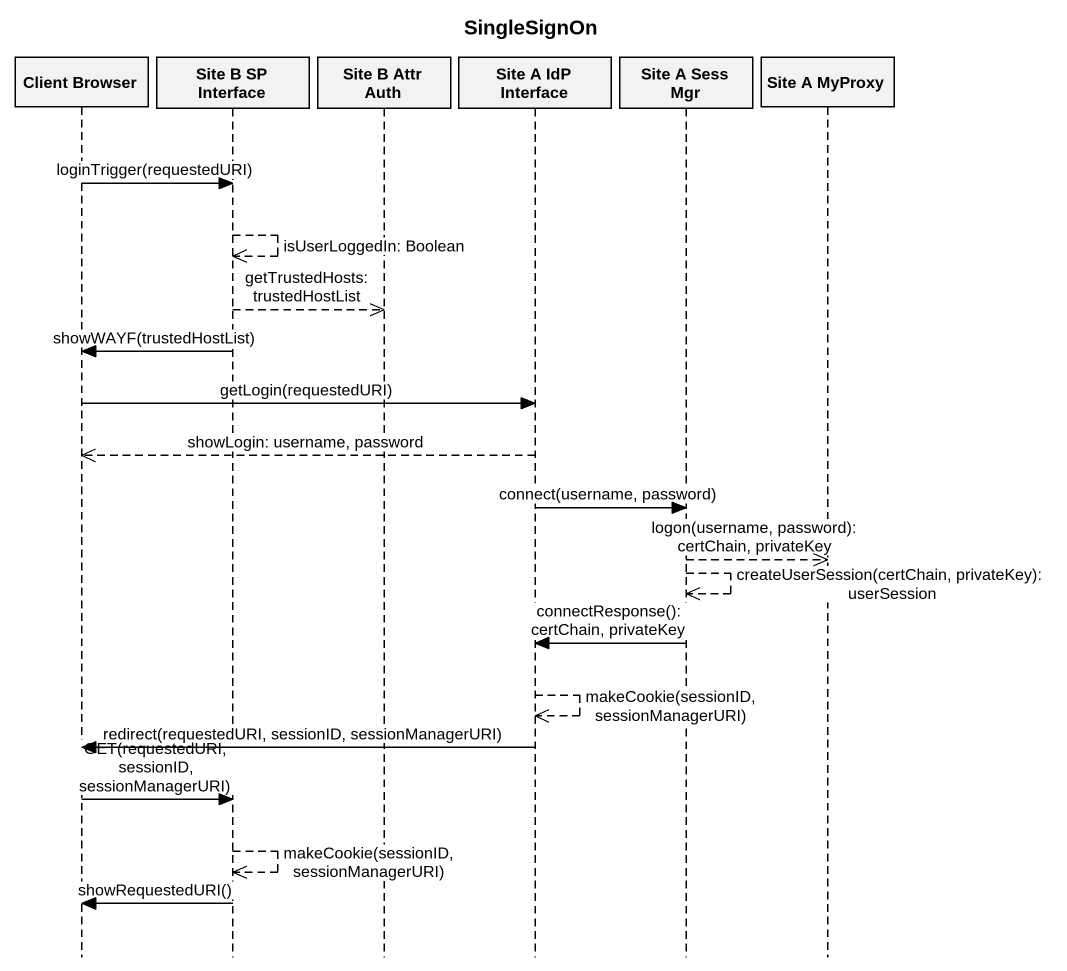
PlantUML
@startuml
title SingleSignOn
hide footbox
participant "Client Browser" as Client_Browser
participant "Site B SP Interface" as Site_B_SP_Interface
participant "Site B Attr Auth" as Site_B_Attr_Auth
participant "Site A IdP Interface" as Site_A_IdP_Interface
participant "Site A Sess Mgr" as Site_A_Sess_Mgr
participant "Site A MyProxy" as Site_A_MyProxy

Client_Browser -> Site_B_SP_Interface : loginTrigger(requestedURI)
Site_B_SP_Interface -->> Site_B_SP_Interface : isUserLoggedIn: Boolean
Site_B_SP_Interface -->> Site_B_Attr_Auth : getTrustedHosts: trustedHostList
Site_B_SP_Interface -> Client_Browser : showWAYF(trustedHostList)
Client_Browser -> Site_A_IdP_Interface : getLogin(requestedURI)
Site_A_IdP_Interface -->> Client_Browser : showLogin: username, password
Site_A_IdP_Interface -> Site_A_Sess_Mgr : connect(username, password)
Site_A_Sess_Mgr -->> Site_A_MyProxy : logon(username, password): certChain, privateKey
Site_A_Sess_Mgr -->> Site_A_Sess_Mgr : createUserSession(certChain, privateKey): userSession
Site_A_Sess_Mgr -> Site_A_IdP_Interface : connectResponse(): certChain, privateKey
Site_A_IdP_Interface -->> Site_A_IdP_Interface : makeCookie(sessionID, sessionManagerURI)
Site_A_IdP_Interface -> Client_Browser : redirect(requestedURI, sessionID, sessionManagerURI)
Client_Browser -> Site_B_SP_Interface : GET(requestedURI, sessionID, sessionManagerURI)
Site_B_SP_Interface -->> Site_B_SP_Interface : makeCookie(sessionID, sessionManagerURI)
Site_B_SP_Interface -> Client_Browser : showRequestedURI()
@enduml
